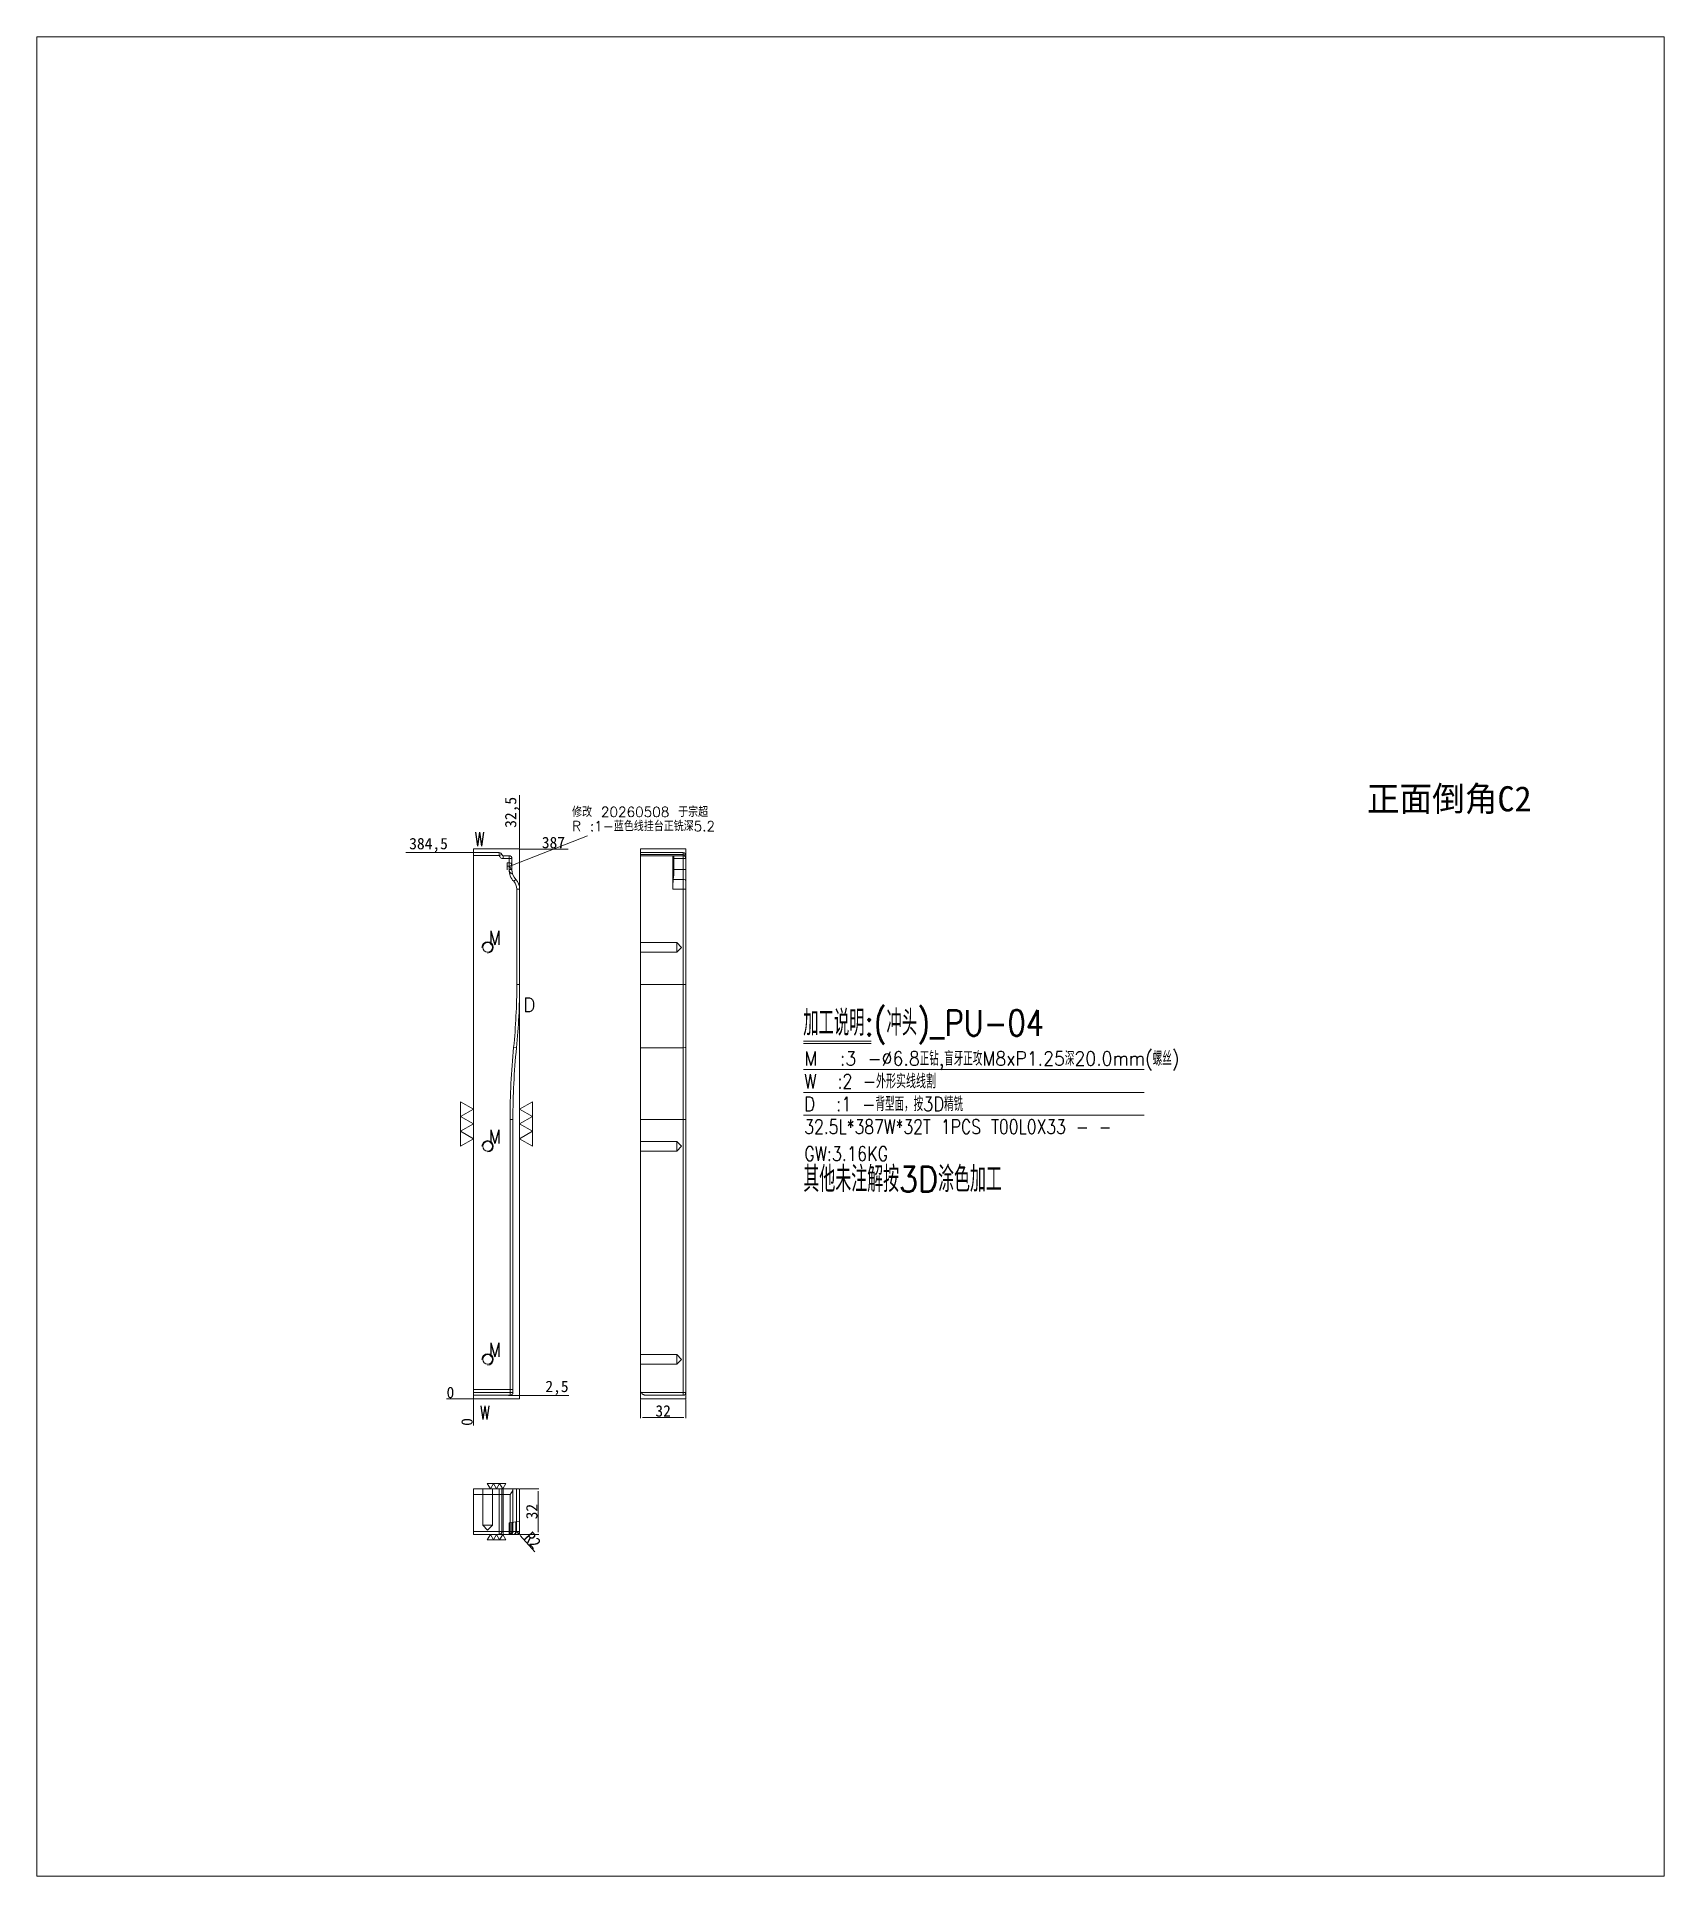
# Model space of a CAD drawing. Header units: millimetres. Extents: x 12554 to 13699, y 54515 to 55809.
import ezdxf
from ezdxf.enums import TextEntityAlignment as Align

# ---------------------------------------------------------------- set-up
doc = ezdxf.new("R2010")
doc.units = ezdxf.units.MM
doc.linetypes.add('DASHED', pattern=[0])
doc.layers.add('26', color=7, linetype='Continuous', true_color=0xffffff)
for name, color, linetype in [('dim', 4, 'Continuous'), ('PUNCH', 2, 'Continuous'), ('PUNCH_W', 1, 'Continuous')]:
    doc.layers.add(name, color=color, linetype=linetype)
doc.styles.add('_PUG_ERP', font='txt')
doc.styles.add('chinesef_fs', font='txt.shx', dxfattribs={"bigfont": 'gbcbig.shx'})
doc.dimstyles.new('_PUG_ERP', dxfattribs={"dimtxt": 8, "dimasz": 1.5, "dimexe": 0.5, "dimexo": 0.5, "dimgap": 0.5, "dimtad": 1, "dimtxsty": '_PUG_ERP', "dimblk": 'CLOSEDBLANK', "dimcen": 0, "dimclrd": 4, "dimclre": 4, "dimclrt": 3, "dimazin": 3, "dimtfac": 1, "dimtmove": 0, "dimatfit": 3, "dimldrblk": 'CLOSEDBLANK', "dimlwd": 9, "dimlwe": 9})

# ---------------------------------------------------------------- blocks, each defined once
blk = doc.blocks.new('*D733')
at = {"layer": 'Defpoints', "color": 0}
for p in [(12893.7, 55237.6), (12906.8, 55237.6), (12861.2, 54850.6)]:
    blk.add_point(p, dxfattribs=at)
at = {"layer": 'dim', "color": 4, "lineweight": 9}
blk.add_line((12894.2, 55237.6), (12927.8, 55237.6), dxfattribs=at)
at = {"layer": 'dim', "color": 3, "lineweight": 13, "insert": (12917.5, 55242.1), "char_height": 8, "attachment_point": 5, "style": '_PUG_ERP'}
blk.add_mtext('387', dxfattribs=at)
blk = doc.blocks.new('_ClosedBlank')
blk = doc.blocks.new('*D734')
at = {"layer": 'Defpoints', "color": 0}
for p in [(12848.2, 54850.6), (12861.2, 54850.6), (12861.2, 54850.6)]:
    blk.add_point(p, dxfattribs=at)
at = {"layer": 'dim', "color": 4, "lineweight": 9}
blk.add_line((12860.7, 54850.6), (12842.3, 54850.6), dxfattribs=at)
at = {"layer": 'dim', "color": 3, "lineweight": 13, "insert": (12845, 54855.1), "char_height": 8, "attachment_point": 5, "style": '_PUG_ERP'}
blk.add_mtext('0', dxfattribs=at)
blk = doc.blocks.new('*D735')
at = {"layer": 'Defpoints', "color": 0}
for p in [(12861.2, 54850.6), (12861.2, 54850.6), (12861.2, 54837.6)]:
    blk.add_point(p, dxfattribs=at)
at = {"layer": 'dim', "color": 4, "lineweight": 9}
blk.add_line((12861.2, 54850.1), (12861.2, 54831.8), dxfattribs=at)
at = {"layer": 'dim', "color": 3, "lineweight": 13, "insert": (12856.7, 54834.4), "char_height": 8, "attachment_point": 5, "rotation": 90, "style": '_PUG_ERP'}
blk.add_mtext('0', dxfattribs=at)
blk = doc.blocks.new('*D736')
at = {"layer": 'Defpoints', "color": 0}
for p in [(12893.7, 55250.7), (12893.7, 55237.6), (12861.2, 54850.6)]:
    blk.add_point(p, dxfattribs=at)
at = {"layer": 'dim', "color": 4, "lineweight": 9}
for p, q in [((12893.7, 55247.7), (12893.7, 55275.6)), ((12893.7, 55244.7), (12893.7, 55247.7)), ((12893.7, 55238.1), (12893.7, 55244.7))]:
    blk.add_line(p, q, dxfattribs=at)
at = {"layer": 'dim', "color": 3, "lineweight": 13, "insert": (12888.4, 55263.4), "char_height": 8, "attachment_point": 5, "rotation": 90, "style": '_PUG_ERP'}
blk.add_mtext('32,5', dxfattribs=at)
blk = doc.blocks.new('*D737')
at = {"layer": 'Defpoints', "color": 0}
for p in [(12893.7, 54787.3), (12893.7, 54755.3), (12906.8, 54755.3)]:
    blk.add_point(p, dxfattribs=at)
at = {"layer": 'dim', "color": 4, "lineweight": 9}
for p, q in [((12894.2, 54787.3), (12907.3, 54787.3)), ((12906.8, 54785.8), (12906.8, 54756.8)), ((12894.2, 54755.3), (12907.3, 54755.3))]:
    blk.add_line(p, q, dxfattribs=at)
at = {"layer": 'dim', "color": 3, "lineweight": 13, "insert": (12902.3, 54771.3), "char_height": 8, "attachment_point": 5, "rotation": 90, "style": '_PUG_ERP'}
blk.add_mtext('32', dxfattribs=at)
blk = doc.blocks.new('*D738')
at = {"layer": 'Defpoints', "color": 0}
for p in [(12978.7, 54850.6), (13010.7, 54850.6), (13010.7, 54837.6)]:
    blk.add_point(p, dxfattribs=at)
at = {"layer": 'dim', "color": 4, "lineweight": 9}
for p, q in [((12978.7, 54850.1), (12978.7, 54837.1)), ((13010.7, 54850.1), (13010.7, 54837.1)), ((12980.2, 54837.6), (13009.2, 54837.6))]:
    blk.add_line(p, q, dxfattribs=at)
at = {"layer": 'dim', "color": 3, "lineweight": 13, "insert": (12994.7, 54842.1), "char_height": 8, "attachment_point": 5, "style": '_PUG_ERP'}
blk.add_mtext('32', dxfattribs=at)
blk = doc.blocks.new('*D739')
at = {"layer": 'Defpoints', "color": 0}
for p in [(12891.7, 54757.3), (12893, 54755.8)]:
    blk.add_point(p, dxfattribs=at)
at = {"layer": 'dim', "color": 4, "lineweight": 9}
for p, q in [((12891.7, 54757.3), (12893, 54755.8)), ((12904.3, 54743.1), (12894, 54754.6))]:
    blk.add_line(p, q, dxfattribs=at)
at = {"layer": 'dim', "color": 3, "lineweight": 13, "insert": (12903, 54751.3), "char_height": 8, "attachment_point": 5, "rotation": 311.5273, "style": '_PUG_ERP'}
blk.add_mtext('R2', dxfattribs=at)
blk = doc.blocks.new('*D740')
at = {"layer": 'Defpoints', "color": 0}
for p in [(12861.2, 54850.6), (12885.3, 54853.1), (12911.1, 54853.1)]:
    blk.add_point(p, dxfattribs=at)
at = {"layer": 'dim', "color": 4, "lineweight": 9}
blk.add_line((12885.8, 54853.1), (12928.3, 54853.1), dxfattribs=at)
at = {"layer": 'dim', "color": 3, "lineweight": 13, "insert": (12920, 54858.4), "char_height": 8, "attachment_point": 5, "style": '_PUG_ERP'}
blk.add_mtext('2,5', dxfattribs=at)
blk = doc.blocks.new('*D741')
at = {"layer": 'Defpoints', "color": 0}
for p in [(12846.1, 55235.1), (12863.1, 55235.1), (12861.2, 54850.6)]:
    blk.add_point(p, dxfattribs=at)
at = {"layer": 'dim', "color": 4, "lineweight": 9}
blk.add_line((12862.6, 55235.1), (12813.6, 55235.1), dxfattribs=at)
at = {"layer": 'dim', "color": 3, "lineweight": 13, "insert": (12829.6, 55240.4), "char_height": 8, "attachment_point": 5, "style": '_PUG_ERP'}
blk.add_mtext('384,5', dxfattribs=at)

msp = doc.modelspace()

# ---------------------------------------------------------------- linework, layer by layer
at = {"layer": '26', "color": 6, "lineweight": 13}
msp.add_lwpolyline([(12553.882, 55809.197), (12553.882, 54514.715), (13699.27, 54514.715), (13699.27, 55809.197)], close=True, dxfattribs=at)
at = {"layer": 'dim', "color": 252, "linetype": 'DASHED', "lineweight": 13, "ltscale": 0.2}
for p, q in [((12893.701, 55237.637), (12861.201, 55237.637)), ((12861.201, 54850.637), (12861.201, 55237.637)), ((12893.701, 55237.637), (12893.701, 54850.637)), ((12978.701, 55237.637), (13010.701, 55237.637)), ((12978.701, 54850.637), (12978.701, 55237.637)), ((13010.701, 55237.637), (13010.701, 54850.637)), ((12861.201, 54850.637), (12893.701, 54850.637)), ((12978.701, 54850.637), (13010.701, 54850.637))]:
    msp.add_line(p, q, dxfattribs=at)
at = {"layer": 'dim', "color": 8, "linetype": 'Continuous', "lineweight": 18}
for p, q in [((13093.504, 55102.318), (13141.132, 55102.318)), ((13093.504, 55100.818), (13141.132, 55100.818)), ((13093.504, 55082.318), (13333.264, 55082.318)), ((13093.504, 55066.318), (13333.264, 55066.318)), ((13093.504, 55050.318), (13333.264, 55050.318))]:
    msp.add_line(p, q, dxfattribs=at)
at = {"layer": 'dim', "lineweight": 13}
for points in [[(12852.201, 55059.726), (12861.201, 55054.529), (12852.201, 55049.333), (12861.201, 55044.137), (12852.201, 55038.941), (12861.201, 55033.745), (12852.201, 55028.549), (12852.201, 55059.726)], [(12902.701, 55028.549), (12893.701, 55033.745), (12902.701, 55038.941), (12893.701, 55044.137), (12902.701, 55049.333), (12893.701, 55054.529), (12902.701, 55059.726), (12902.701, 55028.549)], [(12883.946, 54791.012), (12881.781, 54787.262), (12879.616, 54791.012), (12877.451, 54787.262), (12875.286, 54791.012), (12873.121, 54787.262), (12870.956, 54791.012), (12883.946, 54791.012)], [(12883.946, 54751.512), (12881.781, 54755.262), (12879.616, 54751.512), (12877.451, 54755.262), (12875.286, 54751.512), (12873.121, 54755.262), (12870.956, 54751.512), (12883.946, 54751.512)]]:
    msp.add_lwpolyline(points, close=True, dxfattribs=at)
at = {"layer": 'dim', "color": 252, "linetype": 'DASHED', "lineweight": 13, "ltscale": 0.377552}
msp.add_lwpolyline([(12861.201, 54787.262), (12861.201, 54755.262), (12893.701, 54755.262), (12893.701, 54787.262)], close=True, dxfattribs=at)
at = {"layer": 'PUNCH', "color": 223, "linetype": 'Continuous', "lineweight": 18}
for p, q in [((12861.201, 54857.137), (12861.201, 55235.137)), ((12893.701, 55142.194), (12893.701, 55232.866)), ((12978.701, 55233.623), (12978.701, 55235.137)), ((12978.701, 55233.623), (12978.701, 55232.866)), ((12978.701, 55142.194), (12978.701, 55232.866)), ((13010.701, 55230.866), (13010.701, 55223.065)), ((13010.701, 55209.396), (13010.701, 55142.194)), ((12978.701, 55097.744), (12978.701, 55142.194)), ((12978.701, 55047.316), (12978.701, 55097.744)), ((12978.701, 54857.137), (12978.701, 55047.316)), ((13010.701, 55047.316), (13010.701, 54855.137)), ((12861.201, 54853.137), (12861.201, 54857.137)), ((12861.201, 54787.262), (12861.201, 54783.262)), ((12861.201, 54787.262), (12889.001, 54787.262)), ((12861.201, 54757.262), (12861.201, 54783.262)), ((12889.001, 54787.262), (12891.499, 54787.262)), ((12891.499, 54787.262), (12893.701, 54787.262)), ((12893.701, 54787.262), (12893.701, 54757.262)), ((12861.201, 54755.262), (12861.201, 54757.262)), ((12887.001, 54755.262), (12861.201, 54755.262))]:
    msp.add_line(p, q, dxfattribs=at)
at = {"layer": 'PUNCH', "color": 155, "linetype": 'DASHED', "lineweight": 13, "ltscale": 0.377552}
for p, q in [((12861.201, 55233.137), (12879.291, 55233.137)), ((12879.291, 55235.137), (12879.291, 55233.137)), ((12881.231, 55233.623), (12879.291, 55233.137)), ((12882.201, 55232.866), (12882.201, 55230.866)), ((12882.201, 55230.866), (12886.301, 55230.866)), ((12886.301, 55232.866), (12886.301, 55230.866)), ((12886.301, 55230.866), (12886.301, 55223.065)), ((12888.301, 55230.866), (12886.301, 55230.866)), ((12888.301, 55223.065), (12886.301, 55223.065)), ((12891.001, 55216.231), (12889.541, 55214.864)), ((12891.701, 55209.396), (12891.701, 55142.194)), ((12891.701, 55209.396), (12893.701, 55209.396)), ((12893.701, 55142.194), (12891.701, 55142.194)), ((12891.499, 55097.744), (12889.509, 55097.941)), ((12887.001, 55047.316), (12887.001, 54855.137)), ((12889.001, 55047.316), (12887.001, 55047.316)), ((12887.001, 54855.137), (12861.201, 54855.137)), ((12889.001, 54855.137), (12887.001, 54855.137)), ((12887.001, 54853.137), (12887.001, 54855.137)), ((12879.291, 54787.262), (12879.291, 54757.262)), ((12881.231, 54757.262), (12881.231, 54787.262)), ((12882.201, 54757.262), (12882.201, 54787.262)), ((12879.291, 54757.262), (12879.291, 54755.262)), ((12886.301, 54763.432), (12886.301, 54757.262)), ((12886.301, 54757.262), (12886.301, 54755.262)), ((12891.001, 54764.092), (12891.001, 54757.262))]:
    msp.add_line(p, q, dxfattribs=at)
at = {"layer": 'PUNCH', "color": 155, "linetype": 'Continuous', "lineweight": 18}
for p, q in [((13008.701, 55233.623), (12978.701, 55233.623)), ((13008.701, 55230.866), (13002.25, 55230.866)), ((13002.25, 55223.065), (13008.701, 55223.065)), ((13008.701, 55233.623), (13008.701, 55235.137)), ((13008.701, 55232.866), (13008.701, 55230.866)), ((13008.701, 55230.866), (13010.701, 55230.866)), ((13008.701, 55223.065), (13008.701, 55230.866)), ((13001.871, 55216.231), (13008.701, 55216.231)), ((13008.701, 55209.396), (13001.491, 55209.396)), ((13008.701, 55142.194), (13008.701, 55209.396)), ((12978.701, 55142.194), (13008.701, 55142.194)), ((12978.701, 55097.744), (13008.701, 55097.744)), ((12978.701, 55047.316), (13008.701, 55047.316)), ((13008.701, 54855.137), (13008.701, 55047.316)), ((12861.201, 54857.137), (12889.001, 54857.137)), ((12979.237, 54855.137), (13008.701, 54855.137)), ((13008.701, 54855.137), (13008.701, 54853.137)), ((13008.701, 54855.137), (13010.701, 54855.137)), ((12887.001, 54783.262), (12861.201, 54783.262)), ((12887.001, 54757.262), (12887.001, 54783.262)), ((12891.499, 54787.262), (12891.499, 54757.262)), ((12861.201, 54757.262), (12887.001, 54757.262)), ((12889.001, 54757.262), (12887.001, 54757.262)), ((12887.001, 54755.262), (12887.001, 54757.262))]:
    msp.add_line(p, q, dxfattribs=at)
at = {"layer": 'PUNCH', "color": 2, "linetype": 'Continuous', "lineweight": 18}
for p, q in [((13001.491, 55209.396), (13001.491, 55232.866)), ((13002.25, 55230.866), (13002.25, 55223.065)), ((13008.701, 55232.866), (13008.701, 55233.623)), ((13008.701, 55223.065), (13010.701, 55223.065)), ((13008.701, 55216.231), (13008.701, 55223.065)), ((13010.701, 55233.137), (13010.701, 55230.866)), ((13010.701, 55223.065), (13010.701, 55214.864)), ((13008.701, 55209.396), (13008.701, 55216.231)), ((13010.701, 55214.864), (13010.701, 55209.396)), ((13010.701, 55209.396), (13008.701, 55209.396)), ((13008.701, 55097.744), (13008.701, 55142.194)), ((13008.701, 55142.194), (13010.701, 55142.194)), ((13010.701, 55142.194), (13010.701, 55097.941)), ((13008.701, 55047.316), (13008.701, 55097.744)), ((13010.701, 55097.941), (13010.701, 55047.316)), ((13010.701, 55047.316), (13008.701, 55047.316)), ((12889.001, 54757.262), (12891.499, 54757.262)), ((12891.499, 54757.262), (12893.701, 54757.262)), ((12889.509, 54755.262), (12887.001, 54755.262)), ((12891.701, 54755.262), (12889.509, 54755.262))]:
    msp.add_line(p, q, dxfattribs=at)
at = {"layer": 'PUNCH', "color": 5, "linetype": 'DASHED', "lineweight": 13, "ltscale": 0.377552}
for p, q in [((13004.281, 55171.791), (12978.701, 55171.791)), ((13007.684, 55168.388), (13004.281, 55171.791)), ((13004.281, 55171.791), (13004.281, 55164.985)), ((12978.701, 55164.985), (13004.281, 55164.985)), ((13004.281, 55164.985), (13007.684, 55168.388)), ((13004.281, 55031.791), (12978.701, 55031.791)), ((13007.684, 55028.388), (13004.281, 55031.791)), ((13004.281, 55031.791), (13004.281, 55024.985)), ((12978.701, 55024.985), (13004.281, 55024.985)), ((13004.281, 55024.985), (13007.684, 55028.388)), ((13004.281, 54881.791), (12978.701, 54881.791)), ((12978.701, 54874.985), (13004.281, 54874.985)), ((13007.684, 54878.388), (13004.281, 54881.791)), ((13004.281, 54881.791), (13004.281, 54874.985)), ((13004.281, 54874.985), (13007.684, 54878.388)), ((12867.798, 54787.262), (12867.798, 54761.682)), ((12874.604, 54761.682), (12874.604, 54787.262)), ((12867.798, 54761.682), (12871.201, 54758.279)), ((12867.798, 54761.682), (12874.604, 54761.682)), ((12871.201, 54758.279), (12874.604, 54761.682))]:
    msp.add_line(p, q, dxfattribs=at)
at = {"layer": 'PUNCH', "color": 2, "linetype": 'DASHED', "lineweight": 13, "ltscale": 0.377552}
for p, q in [((12882.201, 54757.262), (12882.201, 54755.262)), ((12888.301, 54763.713), (12886.301, 54763.432)), ((12891.001, 54764.092), (12888.301, 54763.713)), ((12888.301, 54763.713), (12888.301, 54757.262)), ((12893.701, 54764.472), (12891.001, 54764.092))]:
    msp.add_line(p, q, dxfattribs=at)
at = {"layer": 'PUNCH', "color": 42, "linetype": 'Continuous', "lineweight": 18}
for centre in [(12871.201, 55168.388), (12871.201, 55028.388), (12871.201, 54878.388)]:
    msp.add_circle(centre, 3.403, dxfattribs=at)
at = {"layer": 'PUNCH', "color": 155, "linetype": 'DASHED', "lineweight": 13, "ltscale": 0.377552}
for centre, radius, start, end in [((12882.201, 55233.866), 3, 194.061465, 270), ((12898.301, 55223.065), 12, 180, 223.113606), ((12883.701, 55209.396), 8, 0, 43.113606), ((12443.941, 55142.194), 447.76, 354.328104, 0), ((13399.241, 55047.316), 512.24, 174.328104, 180)]:
    msp.add_arc(centre, radius, start, end, dxfattribs=at)
at = {"layer": 'PUNCH', "color": 2, "linetype": 'Continuous', "lineweight": 18}
for centre, start, end in [((13008.701, 55233.137), 0, 90), ((13008.701, 55230.866), 0, 90), ((13008.701, 54855.137), 270, 0), ((12887.001, 54757.262), 270, 0), ((12891.701, 54757.262), 270, 0)]:
    msp.add_arc(centre, 2, start, end, dxfattribs=at)
at = {"layer": 'PUNCH', "color": 42, "linetype": 'Continuous', "lineweight": 13}
for centre in [(12871.201, 55168.388), (12871.201, 55028.388), (12871.201, 54878.388)]:
    msp.add_arc(centre, 4, 270, 180, dxfattribs=at)
at = {"layer": 'PUNCH', "color": 31, "linetype": 'Continuous', "lineweight": 18}
msp.add_arc((12982.701, 54857.137), 4, 180, 210, dxfattribs=at)
at = {"layer": 'PUNCH', "color": 2, "linetype": 'DASHED', "lineweight": 13, "ltscale": 0.377552}
msp.add_arc((12886.301, 54757.262), 2, 270, 0, dxfattribs=at)
at = {"layer": 'PUNCH', "color": 2, "linetype": 'Continuous', "lineweight": 18}
for centre, major_axis, ratio, start_param, end_param in [((13000.845, 55223.065), (0, 10), 0.140541, 3.9599146, 4.71238898), ((13002.531, 55230.866), (0, 2), 0.140541, 0, 1.57079633), ((13008.701, 55233.137), (-2, 0), 0.242963, 3.14159265, 4.71238898), ((13002.897, 55209.396), (0, 10), 0.140541, 0.81832195, 1.57079633), ((13008.701, 55214.864), (-2, 0), 0.683447, 3.14159265, 4.71238898), ((13008.701, 55097.941), (-2, 0), 0.098832, 1.57079633, 3.14159265), ((12889.509, 54757.262), (0, 2), 0.995104, 3.14159265, 4.71238898)]:
    msp.add_ellipse(centre, major_axis=major_axis, ratio=ratio, start_param=start_param, end_param=end_param, dxfattribs=at)
at = {"layer": 'PUNCH', "color": 2, "linetype": 'DASHED', "lineweight": 13, "ltscale": 0.377552}
for centre, ratio in [((12879.291, 54757.262), 0.970036), ((12889.541, 54757.262), 0.73)]:
    msp.add_ellipse(centre, major_axis=(0, -2), ratio=ratio, start_param=0, end_param=1.57079633, dxfattribs=at)
at = {"layer": 'PUNCH', "color": 31, "linetype": 'Continuous', "lineweight": 18}
msp.add_open_spline([(12982.701, 54853.137), (12982.696, 54853.137), (12982.691, 54853.137), (12982.681, 54853.137), (12982.666, 54853.137), (12982.631, 54853.138), (12982.56, 54853.139), (12982.5, 54853.142), (12982.379, 54853.149), (12982.299, 54853.156), (12982.139, 54853.176), (12982.058, 54853.188), (12981.899, 54853.217), (12981.82, 54853.235), (12981.583, 54853.293), (12981.427, 54853.342), (12981.118, 54853.46), (12980.965, 54853.529), (12980.775, 54853.631), (12980.737, 54853.652), (12980.662, 54853.696), (12980.625, 54853.718), (12980.513, 54853.787), (12980.44, 54853.836), (12980.296, 54853.94), (12980.225, 54853.994), (12980.085, 54854.11), (12980.017, 54854.17), (12979.915, 54854.266), (12979.882, 54854.299), (12979.815, 54854.367), (12979.783, 54854.401), (12979.687, 54854.506), (12979.625, 54854.579), (12979.506, 54854.729), (12979.449, 54854.806), (12979.339, 54854.967), (12979.287, 54855.051), (12979.237, 54855.137)], degree=3, knots=[0, 0, 0, 0, 0.00390625, 0.00390625, 0.0078125, 0.015625, 0.03125, 0.0625, 0.0625, 0.125, 0.125, 0.1875, 0.1875, 0.25, 0.25, 0.375, 0.375, 0.5, 0.5, 0.53125, 0.53125, 0.5625, 0.5625, 0.625, 0.625, 0.6875, 0.6875, 0.75, 0.75, 0.78125, 0.78125, 0.8125, 0.8125, 0.875, 0.875, 0.9375, 0.9375, 1, 1, 1, 1], dxfattribs=at)
at = {"layer": 'PUNCH_W', "color": 253, "lineweight": 13}
msp.add_line((12887.441, 55225.755), (12941.399, 55246.856), dxfattribs=at)
at = {"layer": 'PUNCH_W', "color": 1, "linetype": 'Continuous', "lineweight": 18}
for p, q in [((12978.701, 55235.137), (13008.701, 55235.137)), ((13001.491, 55232.866), (12978.701, 55232.866)), ((13002.531, 55232.866), (13001.491, 55232.866)), ((13002.531, 55232.866), (13008.701, 55232.866)), ((13008.701, 54853.137), (12982.701, 54853.137)), ((12889.001, 54787.262), (12889.001, 54786.726)), ((12889.001, 54786.726), (12889.001, 54757.262))]:
    msp.add_line(p, q, dxfattribs=at)
at = {"layer": 'PUNCH_W', "color": 1, "lineweight": 13}
for points in [[(12861.201, 55235.137), (12879.291, 55235.137, -0.34402765), (12881.231, 55233.623, 0.34402765), (12882.201, 55232.866), (12886.301, 55232.866, -0.41421356), (12888.301, 55230.866), (12888.301, 55223.065)], [(12889.001, 54855.137), (12889.001, 55047.316, -0.02475337), (12891.499, 55097.744, 0.02475337), (12893.701, 55142.194)]]:
    msp.add_lwpolyline(points, format="xyb", dxfattribs=at)
at = {"layer": 'PUNCH_W', "color": 5, "lineweight": 13}
msp.add_lwpolyline([(12888.779, 55220.011, -0.36384009), (12886.301, 55222.966), (12886.301, 55232.866)], format="xyb", dxfattribs=at)
at = {"layer": 'PUNCH_W', "color": 1, "lineweight": 13}
msp.add_lwpolyline([(12887.001, 54853.137), (12861.201, 54853.137)], dxfattribs=at)
at = {"layer": 'PUNCH_W', "color": 1, "linetype": 'Continuous', "lineweight": 18}
for centre, start_param, end_param in [((12898.301, 55223.065), 3.14159265, 3.89406703), ((12883.701, 55209.396), 0, 0.75247438)]:
    msp.add_ellipse(centre, major_axis=(10, 0), ratio=1, start_param=start_param, end_param=end_param, dxfattribs=at)
for points in [[(12887.001, 54853.137), (12887.005, 54853.137), (12887.008, 54853.137), (12887.015, 54853.137), (12887.026, 54853.137), (12887.051, 54853.138), (12887.101, 54853.139), (12887.143, 54853.142), (12887.228, 54853.149), (12887.285, 54853.156), (12887.398, 54853.176), (12887.454, 54853.188), (12887.566, 54853.217), (12887.621, 54853.235), (12887.784, 54853.293), (12887.891, 54853.342), (12888.097, 54853.46), (12888.197, 54853.529), (12888.317, 54853.631), (12888.341, 54853.652), (12888.388, 54853.696), (12888.411, 54853.718), (12888.478, 54853.787), (12888.522, 54853.836), (12888.605, 54853.94), (12888.644, 54853.994), (12888.718, 54854.11), (12888.753, 54854.17), (12888.802, 54854.266), (12888.818, 54854.299), (12888.847, 54854.367), (12888.861, 54854.401), (12888.9, 54854.506), (12888.923, 54854.579), (12888.961, 54854.729), (12888.975, 54854.806), (12888.996, 54854.967), (12889.001, 54855.051), (12889.001, 54855.137)], [(12887.001, 54783.262), (12887.005, 54783.267), (12887.008, 54783.272), (12887.015, 54783.282), (12887.026, 54783.297), (12887.051, 54783.332), (12887.101, 54783.403), (12887.143, 54783.463), (12887.228, 54783.584), (12887.285, 54783.664), (12887.398, 54783.824), (12887.454, 54783.905), (12887.566, 54784.064), (12887.621, 54784.144), (12887.784, 54784.38), (12887.891, 54784.536), (12888.097, 54784.845), (12888.197, 54784.998), (12888.317, 54785.188), (12888.341, 54785.226), (12888.388, 54785.301), (12888.411, 54785.339), (12888.478, 54785.45), (12888.522, 54785.523), (12888.605, 54785.667), (12888.644, 54785.738), (12888.718, 54785.878), (12888.753, 54785.946), (12888.802, 54786.048), (12888.818, 54786.081), (12888.847, 54786.148), (12888.861, 54786.18), (12888.9, 54786.276), (12888.923, 54786.338), (12888.961, 54786.457), (12888.975, 54786.514), (12888.996, 54786.624), (12889.001, 54786.676), (12889.001, 54786.726)]]:
    msp.add_open_spline(points, degree=3, knots=[0, 0, 0, 0, 0.00390625, 0.00390625, 0.0078125, 0.015625, 0.03125, 0.0625, 0.0625, 0.125, 0.125, 0.1875, 0.1875, 0.25, 0.25, 0.375, 0.375, 0.5, 0.5, 0.53125, 0.53125, 0.5625, 0.5625, 0.625, 0.625, 0.6875, 0.6875, 0.75, 0.75, 0.78125, 0.78125, 0.8125, 0.8125, 0.875, 0.875, 0.9375, 0.9375, 1, 1, 1, 1], dxfattribs=at)

# ---------------------------------------------------------------- texts
at = {"layer": 'dim'}
msp.add_text('正面倒角C2', height=17.6768, dxfattribs=at).set_placement((13547.959, 55273.207), align=Align.MIDDLE)
at = {"layer": 'dim', "color": 6, "lineweight": 13, "style": 'chinesef_fs'}
for s, p in [('修改 20260508 于宗超', (12930.608, 55260.165)), ('R :1-蓝色线挂台正铣深5.2', (12930.608, 55250.165))]:
    msp.add_text(s, height=7.02, dxfattribs=at).set_placement(p)
at = {"layer": 'dim', "color": 4, "lineweight": 13, "style": 'chinesef_fs'}
for s, height, width, p in [('W', 9.8, 0.6727, (12862.051, 55239.649)), ('M', 9.8, 0.8408, (12871.996, 55170.24)), ('D', 9.8, 0.9609, (12896.269, 55123.131)), ('加工说明:(冲头)_PU-04', 18, 0.8327, (13093.301, 55106.235)), ('M  :3 -%%c6.8正钻,盲牙正攻M8xP1.25深20.0mm(螺丝)', 10, 0.8929, (13094.034, 55085.161)), ('D  :1 -背型面，按3D精铣', 10, 0.8387, (13094.034, 55053.161)), ('32.5L*387W*32T 1PCS T00L0X33 - - ', 10, 0.8021, (13094.034, 55037.161)), ('M', 9.8, 0.8408, (12871.996, 55030.24)), ('GW:3.16KG ', 10, 0.8247, (13094.034, 55018.161)), ('M', 9.8, 0.8408, (12871.996, 54880.24)), ('W', 9.8, 0.6727, (12865.906, 54836.049))]:
    msp.add_text(s, height=height, dxfattribs=dict(at, width=width)).set_placement(p)
msp.add_text('R', height=5, dxfattribs=at).set_placement((12884.129, 55222.84))
at = {"layer": 'dim', "color": 1, "lineweight": 13, "style": 'chinesef_fs', "width": 0.8277}
msp.add_text('W  :2 -外形实线线割', height=10, dxfattribs=at).set_placement((13094.034, 55069.161))
at = {"layer": 'dim', "color": 21, "lineweight": 13, "style": 'chinesef_fs', "width": 0.8663}
msp.add_text('其他未注解按3D涂色加工', height=18, dxfattribs=at).set_placement((13093.426, 54996.235))

# ---------------------------------------------------------------- dimensions: what is measured, and where the dimension line sits
at = {"layer": 'dim', "lineweight": 13}
for feature_location, offset, dtype, origin, picture, middle in [((12893.701, 55237.637), (0, 13.05), 1, (12861.201, 54850.637), '*D736', (12888.439, 55263.378)), ((12863.082, 55235.137), (-17.02, 0), 0, (12861.201, 54850.637), '*D741', (12829.562, 55240.399)), ((12893.701, 55237.637), (13.05, 0), 0, (12861.201, 54850.637), '*D733', (12917.537, 55242.137)), ((12861.201157146, 54850.637060461), (-13.05, 0), 0, (12861.201157146, 54850.637060461), '*D734', (12844.98449048, 54855.137060461)), ((12885.304, 54853.137), (25.767, 0), 0, (12861.201, 54850.637), '*D740', (12919.952, 54858.399)), ((12861.201157146, 54850.637060461), (0, -13.05), 1, (12861.201157146, 54850.637060461), '*D735', (12856.701157146, 54834.420393794))]:
    dim = msp.add_ordinate_dim(feature_location=feature_location, offset=offset, dtype=dtype, origin=origin, dimstyle='_PUG_ERP', dxfattribs=at)
    dim.commit()
    dim.dimension.update_dxf_attribs({"geometry": picture, "text_midpoint": middle})
dim = msp.add_linear_dim(base=(13010.701, 54837.587), p1=(12978.701, 54850.637), p2=(13010.701, 54850.637), dimstyle='_PUG_ERP', dxfattribs=at)
dim.commit()
dim.dimension.update_dxf_attribs({"geometry": '*D738', "text_midpoint": (12994.701, 54842.087)})
dim = msp.add_linear_dim(base=(12906.751, 54755.262), p1=(12893.701, 54787.262), p2=(12893.701, 54755.262), angle=90, dimstyle='_PUG_ERP', dxfattribs=at)
dim.commit()
dim.dimension.update_dxf_attribs({"geometry": '*D737', "text_midpoint": (12902.251, 54771.262)})
dim = msp.add_radius_dim(center=(12891.701, 54757.262), mpoint=(12893.027, 54755.765), dimstyle='_PUG_ERP', dxfattribs=at)
dim.commit()
dim.dimension.update_dxf_attribs({"geometry": '*D739', "text_midpoint": (12903.01, 54751.28)})

doc.saveas('drawing.dxf')
